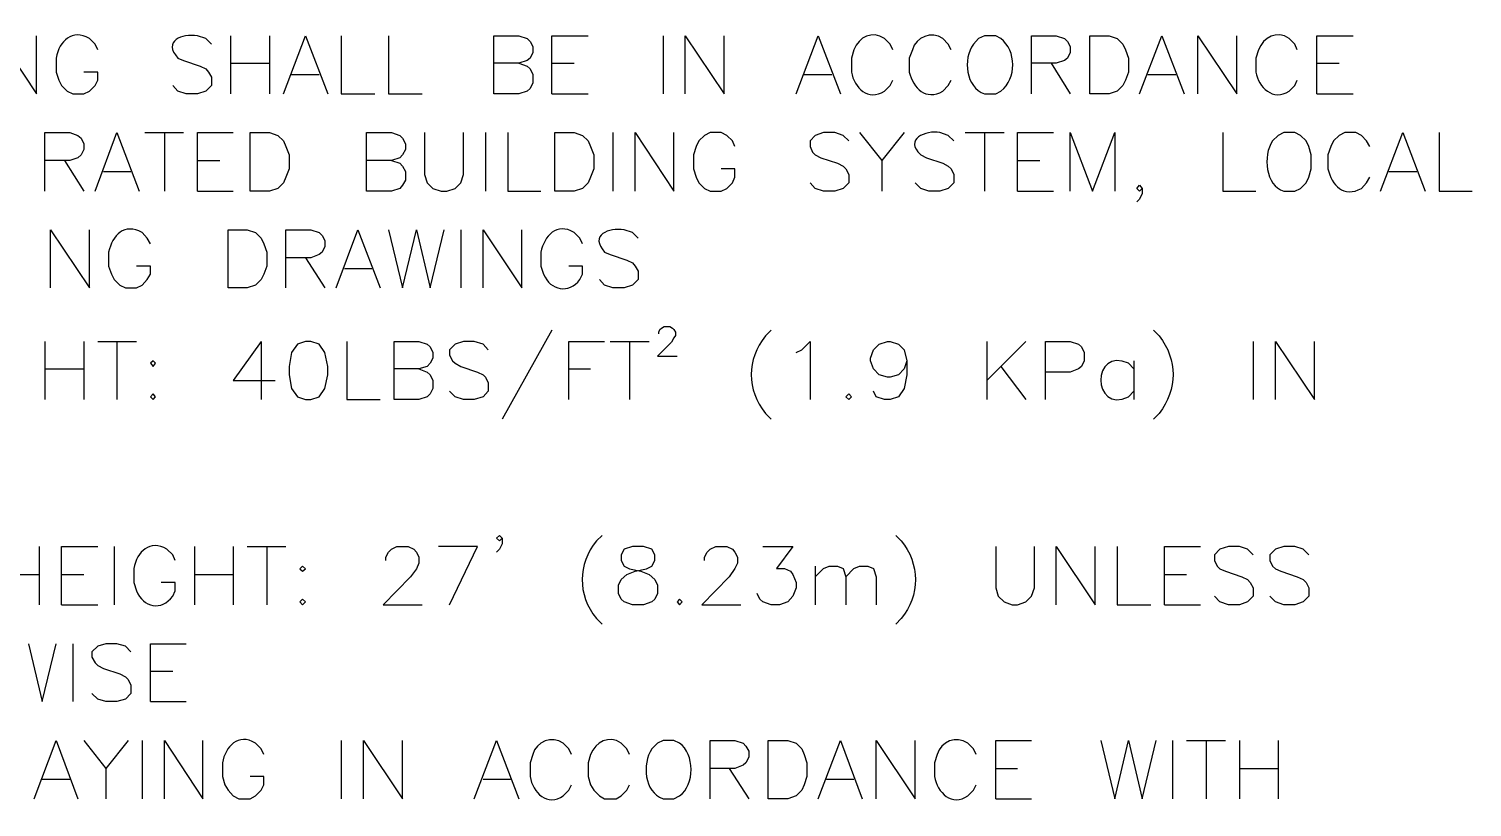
# Model space of a CAD drawing. Header units: millimetres. Extents: x 14 to 201, y 16 to 268.
# Drawn here: x 63.2 to 122.3, y 66.6 to 98.4 of the extents above; entities that cross this region are included whole.
import ezdxf

# ---------------------------------------------------------------- set-up
doc = ezdxf.new("R2010")
doc.units = ezdxf.units.MM
doc.layers.get('0').update_dxf_attribs({"linetype": 'CONTINUOUS'})

msp = doc.modelspace()

# ---------------------------------------------------------------- linework, layer by layer
at = {"color": 0}
for p, q in [((61.9333, 98.1495), (63.5208, 95.7792)), ((63.5208, 95.7792), (63.5208, 98.1495)), ((65.913, 97.8119), (65.6802, 98.0447)), ((70.4427, 98.0447), (70.1036, 98.1495)), ((70.6755, 97.8119), (70.4427, 98.0447)), ((71.4583, 98.1495), (71.4583, 95.7792)), ((73.0458, 98.1495), (73.0458, 95.7792)), ((73.6177, 95.7792), (74.5285, 98.1495)), ((74.5285, 98.1495), (75.438, 95.7792)), ((75.9876, 98.1495), (75.9876, 95.7792)), ((77.9141, 98.1495), (77.9141, 95.7792)), ((82.2332, 95.7792), (82.2332, 98.1495)), ((82.2332, 98.1495), (83.2485, 98.1495)), ((83.2485, 98.1495), (83.5875, 98.0447)), ((83.5875, 98.0447), (83.7145, 97.9166)), ((84.6032, 95.7792), (84.6032, 98.1495)), ((84.6032, 98.1495), (86.0848, 98.1495)), ((89.1536, 98.1495), (89.1536, 95.7792)), ((90.0645, 95.7792), (90.0645, 98.1495)), ((90.0645, 98.1495), (91.652, 95.7792)), ((91.652, 95.7792), (91.652, 98.1495)), ((94.5942, 95.7792), (95.5036, 98.1495)), ((95.5036, 98.1495), (96.4145, 95.7792)), ((98.4458, 97.8119), (98.2126, 98.0447)), ((100.817, 97.8119), (100.605, 98.0447)), ((102.066, 98.0447), (101.854, 97.8119)), ((102.299, 98.1495), (102.066, 98.0447)), ((102.765, 98.1495), (102.299, 98.1495)), ((102.975, 98.0447), (102.765, 98.1495)), ((104.225, 95.7792), (104.225, 98.1495)), ((104.225, 98.1495), (105.241, 98.1495)), ((105.241, 98.1495), (105.58, 98.0447)), ((105.58, 98.0447), (105.707, 97.9166)), ((106.616, 95.7792), (106.616, 98.1495)), ((106.616, 98.1495), (107.4, 98.1495)), ((107.4, 98.1495), (107.738, 98.0447)), ((107.738, 98.0447), (107.971, 97.8119)), ((108.649, 95.7792), (109.558, 98.1495)), ((109.558, 98.1495), (110.469, 95.7792)), ((111.041, 95.7792), (111.041, 98.1495)), ((111.041, 98.1495), (112.629, 95.7792)), ((112.629, 95.7792), (112.629, 98.1495)), ((114.999, 97.8119), (114.766, 98.0447)), ((115.908, 95.7792), (115.908, 98.1495)), ((115.908, 98.1495), (117.391, 98.1495)), ((66.0192, 97.579), (65.913, 97.8119)), ((83.7145, 97.9166), (83.8207, 97.7057)), ((83.8207, 97.4729), (83.7145, 97.24)), ((83.8207, 97.7057), (83.8207, 97.4729)), ((96.9642, 97.579), (96.8583, 97.24)), ((98.5517, 97.579), (98.4458, 97.8119)), ((99.3567, 97.579), (99.2297, 97.24)), ((100.944, 97.579), (100.817, 97.8119)), ((105.707, 97.9166), (105.813, 97.7057)), ((105.813, 97.4729), (105.707, 97.24)), ((105.813, 97.7057), (105.813, 97.4729)), ((107.971, 97.8119), (108.077, 97.579)), ((108.077, 97.579), (108.204, 97.24)), ((113.517, 97.579), (113.411, 97.24)), ((115.105, 97.579), (114.999, 97.8119)), ((64.3255, 97.24), (64.3255, 96.6682)), ((69.3, 97.24), (69.5332, 97.1338)), ((69.5332, 97.1338), (70.2098, 96.901)), ((70.2098, 96.901), (70.4427, 96.7948)), ((71.4583, 97.0276), (73.0458, 97.0276)), ((83.2485, 97.0276), (82.2332, 97.0276)), ((83.5875, 97.1338), (83.2485, 97.0276)), ((83.2485, 97.0276), (83.5875, 96.901)), ((83.7145, 97.24), (83.5875, 97.1338)), ((83.5875, 96.901), (83.7145, 96.7948)), ((84.6032, 97.0276), (85.5126, 97.0276)), ((96.8583, 97.24), (96.8583, 96.6682)), ((99.2297, 97.24), (99.2297, 96.6682)), ((105.241, 97.0276), (104.225, 97.0276)), ((105.029, 97.0276), (105.813, 95.7792)), ((105.58, 97.1338), (105.241, 97.0276)), ((105.707, 97.24), (105.58, 97.1338)), ((108.204, 97.24), (108.204, 96.6682)), ((113.411, 97.24), (113.411, 96.6682)), ((115.908, 97.0276), (116.819, 97.0276)), ((64.3255, 96.6682), (64.4317, 96.3291)), ((64.4317, 96.3291), (64.5375, 96.1182)), ((66.0192, 96.6682), (65.4473, 96.6682)), ((65.913, 96.1182), (66.0192, 96.3291)), ((66.0192, 96.3291), (66.0192, 96.6682)), ((70.4427, 96.7948), (70.5485, 96.6682)), ((70.5485, 96.6682), (70.6755, 96.4572)), ((70.6755, 96.4572), (70.6755, 96.1182)), ((73.9567, 96.562), (75.0782, 96.562)), ((83.7145, 96.7948), (83.8207, 96.562)), ((83.8207, 96.562), (83.8207, 96.2244)), ((94.9332, 96.562), (96.0547, 96.562)), ((98.4458, 96.1182), (98.5517, 96.3291)), ((100.817, 96.1182), (100.944, 96.3291)), ((108.077, 96.3291), (107.971, 96.1182)), ((108.204, 96.6682), (108.077, 96.3291)), ((108.988, 96.562), (110.13, 96.562)), ((114.999, 96.1182), (115.105, 96.3291)), ((64.5375, 96.1182), (64.7707, 95.8854)), ((64.7707, 95.8854), (65.0035, 95.7792)), ((65.0035, 95.7792), (65.4473, 95.7792)), ((65.4473, 95.7792), (65.6802, 95.8854)), ((65.6802, 95.8854), (65.913, 96.1182)), ((69.3, 95.8854), (69.088, 96.1182)), ((69.6376, 95.7792), (69.3, 95.8854)), ((70.1036, 95.7792), (69.6376, 95.7792)), ((70.4427, 95.8854), (70.1036, 95.7792)), ((70.6755, 96.1182), (70.4427, 95.8854)), ((75.9876, 95.7792), (77.3645, 95.7792)), ((77.9141, 95.7792), (79.291, 95.7792)), ((83.2485, 95.7792), (82.2332, 95.7792)), ((83.5875, 95.8854), (83.2485, 95.7792)), ((83.7145, 95.9915), (83.5875, 95.8854)), ((83.8207, 96.2244), (83.7145, 95.9915)), ((84.6032, 95.7792), (86.0848, 95.7792)), ((98.2126, 95.8854), (98.4458, 96.1182)), ((100.605, 95.8854), (100.817, 96.1182)), ((102.299, 95.7792), (102.765, 95.7792)), ((102.765, 95.7792), (102.975, 95.8854)), ((107.4, 95.7792), (106.616, 95.7792)), ((107.738, 95.8854), (107.4, 95.7792)), ((107.971, 96.1182), (107.738, 95.8854)), ((114.766, 95.8854), (114.999, 96.1182)), ((115.908, 95.7792), (117.391, 95.7792)), ((63.8598, 91.7995), (63.8598, 94.1917)), ((63.8598, 94.1917), (64.8751, 94.1917)), ((64.8751, 94.1917), (65.2141, 94.065)), ((65.2141, 94.065), (65.3411, 93.9588)), ((65.3411, 93.9588), (65.4473, 93.726)), ((65.913, 91.7995), (66.8016, 94.1917)), ((66.8016, 94.1917), (67.7125, 91.7995)), ((67.9457, 94.1917), (69.5332, 94.1917)), ((68.749, 94.1917), (68.749, 91.7995)), ((70.1036, 91.7995), (70.1036, 94.1917)), ((70.1036, 94.1917), (71.5641, 94.1917)), ((72.263, 91.7995), (72.263, 94.1917)), ((72.263, 94.1917), (73.0458, 94.1917)), ((73.0458, 94.1917), (73.3848, 94.065)), ((73.3848, 94.065), (73.6177, 93.8526)), ((77.0255, 91.7995), (77.0255, 94.1917)), ((77.0255, 94.1917), (78.0411, 94.1917)), ((78.0411, 94.1917), (78.3802, 94.065)), ((78.3802, 94.065), (78.486, 93.9588)), ((78.486, 93.9588), (78.613, 93.726)), ((79.3958, 94.1917), (79.3958, 92.4775)), ((80.9833, 92.4775), (80.9833, 94.1917)), ((81.8942, 94.1917), (81.8942, 91.7995)), ((82.8036, 94.1917), (82.8036, 91.7995)), ((84.7302, 91.7995), (84.7302, 94.1917)), ((84.7302, 94.1917), (85.5126, 94.1917)), ((85.5126, 94.1917), (85.8516, 94.065)), ((85.8516, 94.065), (86.0848, 93.8526)), ((87.1001, 94.1917), (87.1001, 91.7995)), ((88.011, 91.7995), (88.011, 94.1917)), ((88.011, 94.1917), (89.5985, 91.7995)), ((89.5985, 91.7995), (89.5985, 94.1917)), ((90.8473, 94.065), (90.6142, 93.8526)), ((91.0802, 94.1917), (90.8473, 94.065)), ((91.525, 94.1917), (91.0802, 94.1917)), ((91.7582, 94.065), (91.525, 94.1917)), ((91.991, 93.8526), (91.7582, 94.065)), ((95.3767, 94.065), (95.166, 93.8526)), ((95.7157, 94.1917), (95.3767, 94.065)), ((96.1817, 94.1917), (95.7157, 94.1917)), ((96.5207, 94.065), (96.1817, 94.1917)), ((96.7535, 93.8526), (96.5207, 94.065)), ((97.1973, 94.1917), (98.1082, 93.0494)), ((99.0177, 94.1917), (98.1082, 93.0494)), ((100.817, 94.065), (100.478, 94.1917)), ((101.05, 93.8526), (100.817, 94.065)), ((101.516, 94.1917), (103.104, 94.1917)), ((102.299, 94.1917), (102.299, 91.7995)), ((103.653, 91.7995), (103.653, 94.1917)), ((103.653, 94.1917), (105.135, 94.1917)), ((105.813, 91.7995), (105.813, 94.1917)), ((105.813, 94.1917), (106.722, 91.7995)), ((106.722, 91.7995), (107.633, 94.1917)), ((107.633, 94.1917), (107.633, 91.7995)), ((112.057, 94.1917), (112.057, 91.7995)), ((114.321, 94.065), (114.088, 93.8526)), ((114.554, 94.1917), (114.321, 94.065)), ((114.999, 94.1917), (114.554, 94.1917)), ((115.232, 94.065), (114.999, 94.1917)), ((115.465, 93.8526), (115.232, 94.065)), ((116.819, 94.065), (116.586, 93.8526)), ((117.052, 94.1917), (116.819, 94.065)), ((117.496, 94.1917), (117.052, 94.1917)), ((117.729, 94.065), (117.496, 94.1917)), ((117.941, 93.8526), (117.729, 94.065)), ((118.513, 91.7995), (119.422, 94.1917)), ((119.422, 94.1917), (120.333, 91.7995)), ((120.904, 94.1917), (120.904, 91.7995)), ((65.4473, 93.4932), (65.3411, 93.2822)), ((65.4473, 93.726), (65.4473, 93.4932)), ((73.6177, 93.8526), (73.7235, 93.6198)), ((73.7235, 93.6198), (73.8505, 93.2822)), ((78.613, 93.4932), (78.486, 93.2822)), ((78.613, 93.726), (78.613, 93.4932)), ((86.0848, 93.8526), (86.1907, 93.6198)), ((86.1907, 93.6198), (86.3177, 93.2822)), ((90.5083, 93.6198), (90.4035, 93.2822)), ((90.6142, 93.8526), (90.5083, 93.6198)), ((92.0958, 93.6198), (91.991, 93.8526)), ((95.166, 93.8526), (95.166, 93.6198)), ((95.166, 93.6198), (95.2708, 93.387)), ((95.2708, 93.387), (95.3767, 93.2808)), ((115.571, 93.6198), (115.465, 93.8526)), ((115.675, 93.2808), (115.571, 93.6198)), ((116.48, 93.6198), (116.353, 93.2808)), ((116.586, 93.8526), (116.48, 93.6198)), ((118.068, 93.6198), (117.941, 93.8526)), ((64.8751, 93.0494), (63.8598, 93.0494)), ((64.6645, 93.0494), (65.4473, 91.7995)), ((65.2141, 93.1541), (64.8751, 93.0494)), ((65.3411, 93.2822), (65.2141, 93.1541)), ((70.1036, 93.0494), (71.0145, 93.0494)), ((73.8505, 93.2822), (73.8505, 92.7104)), ((78.0411, 93.0494), (77.0255, 93.0494)), ((78.3802, 93.1541), (78.0411, 93.0494)), ((78.0411, 93.0494), (78.3802, 92.9432)), ((78.486, 93.2822), (78.3802, 93.1541)), ((78.3802, 92.9432), (78.486, 92.8165)), ((78.486, 92.8165), (78.613, 92.6042)), ((86.3177, 93.2822), (86.3177, 92.7104)), ((90.4035, 93.2822), (90.4035, 92.7104)), ((95.3767, 93.2808), (95.6098, 93.1541)), ((95.6098, 93.1541), (96.2875, 92.9432)), ((96.2875, 92.9432), (96.5207, 92.8165)), ((96.5207, 92.8165), (96.6251, 92.7104)), ((98.1082, 93.0494), (98.1082, 91.7995)), ((99.6957, 93.2808), (99.9285, 93.1541)), ((99.9285, 93.1541), (100.605, 92.9432)), ((100.605, 92.9432), (100.817, 92.8165)), ((100.817, 92.8165), (100.944, 92.7104)), ((103.653, 93.0494), (104.563, 93.0494)), ((115.675, 92.7104), (115.675, 93.2808)), ((116.353, 93.2808), (116.353, 92.7104)), ((66.252, 92.6042), (67.3735, 92.6042)), ((73.6177, 92.1385), (73.3848, 91.9057)), ((73.7235, 92.3713), (73.6177, 92.1385)), ((73.8505, 92.7104), (73.7235, 92.3713)), ((78.613, 92.2443), (78.486, 92.0323)), ((78.613, 92.6042), (78.613, 92.2443)), ((79.3958, 92.4775), (79.5016, 92.1385)), ((79.5016, 92.1385), (79.7348, 91.9057)), ((80.6457, 91.9057), (80.8785, 92.1385)), ((80.8785, 92.1385), (80.9833, 92.4775)), ((86.0848, 92.1385), (85.8516, 91.9057)), ((86.1907, 92.3713), (86.0848, 92.1385)), ((86.3177, 92.7104), (86.1907, 92.3713)), ((90.4035, 92.7104), (90.5083, 92.3713)), ((90.5083, 92.3713), (90.6142, 92.1385)), ((90.6142, 92.1385), (90.8473, 91.9057)), ((92.0958, 92.7104), (91.525, 92.7104)), ((91.7582, 91.9057), (91.991, 92.1385)), ((91.991, 92.1385), (92.0958, 92.3713)), ((92.0958, 92.3713), (92.0958, 92.7104)), ((95.3767, 91.9057), (95.166, 92.1385)), ((96.7535, 92.1385), (96.5207, 91.9057)), ((96.6251, 92.7104), (96.7535, 92.4775)), ((96.7535, 92.4775), (96.7535, 92.1385)), ((99.6957, 91.9057), (99.4625, 92.1385)), ((101.05, 92.1385), (100.817, 91.9057)), ((100.944, 92.7104), (101.05, 92.4775)), ((101.05, 92.4775), (101.05, 92.1385)), ((115.232, 91.9057), (115.465, 92.1385)), ((115.465, 92.1385), (115.571, 92.3713)), ((115.571, 92.3713), (115.675, 92.7104)), ((117.729, 91.9057), (117.941, 92.1385)), ((117.941, 92.1385), (118.068, 92.3713)), ((118.85, 92.6042), (119.994, 92.6042)), ((70.1036, 91.7995), (71.5641, 91.7995)), ((73.0458, 91.7995), (72.263, 91.7995)), ((73.3848, 91.9057), (73.0458, 91.7995)), ((78.0411, 91.7995), (77.0255, 91.7995)), ((78.3802, 91.9057), (78.0411, 91.7995)), ((78.486, 92.0323), (78.3802, 91.9057)), ((79.7348, 91.9057), (80.0735, 91.7995)), ((80.0735, 91.7995), (80.3067, 91.7995)), ((80.3067, 91.7995), (80.6457, 91.9057)), ((82.8036, 91.7995), (84.1583, 91.7995)), ((85.5126, 91.7995), (84.7302, 91.7995)), ((85.8516, 91.9057), (85.5126, 91.7995)), ((90.8473, 91.9057), (91.0802, 91.7995)), ((91.0802, 91.7995), (91.525, 91.7995)), ((91.525, 91.7995), (91.7582, 91.9057)), ((95.7157, 91.7995), (95.3767, 91.9057)), ((96.1817, 91.7995), (95.7157, 91.7995)), ((96.5207, 91.9057), (96.1817, 91.7995)), ((100.033, 91.7995), (99.6957, 91.9057)), ((100.478, 91.7995), (100.033, 91.7995)), ((100.817, 91.9057), (100.478, 91.7995)), ((103.653, 91.7995), (105.135, 91.7995)), ((108.543, 91.9057), (108.649, 92.0323)), ((108.649, 91.7995), (108.543, 91.9057)), ((108.649, 92.0323), (108.755, 91.9057)), ((108.755, 91.9057), (108.649, 91.7995)), ((108.755, 91.6933), (108.649, 91.4619)), ((108.755, 91.9057), (108.755, 91.6933)), ((112.057, 91.7995), (113.411, 91.7995)), ((114.554, 91.7995), (114.999, 91.7995)), ((114.999, 91.7995), (115.232, 91.9057)), ((120.904, 91.7995), (122.258, 91.7995)), ((108.649, 91.4619), (108.543, 91.3557)), ((64.0927, 87.8417), (64.0927, 90.212)), ((64.0927, 90.212), (65.6802, 87.8417)), ((65.6802, 87.8417), (65.6802, 90.212)), ((68.0501, 89.8744), (67.8395, 90.1058)), ((68.1785, 89.6415), (68.0501, 89.8744)), ((71.3535, 87.8417), (71.3535, 90.212)), ((71.3535, 90.212), (72.136, 90.212)), ((72.136, 90.212), (72.475, 90.1072)), ((72.475, 90.1072), (72.7082, 89.8744)), ((72.7082, 89.8744), (72.8126, 89.6415)), ((73.7235, 87.8417), (73.7235, 90.212)), ((73.7235, 90.212), (74.7391, 90.212)), ((74.7391, 90.212), (75.0782, 90.1072)), ((75.0782, 90.1072), (75.2052, 89.9791)), ((75.2052, 89.9791), (75.311, 89.7682)), ((75.311, 89.7682), (75.311, 89.5354)), ((75.777, 87.8417), (76.6657, 90.212)), ((76.6657, 90.212), (77.5751, 87.8417)), ((77.9141, 90.212), (78.486, 87.8417)), ((78.486, 87.8417), (79.0582, 90.212)), ((79.0582, 90.212), (79.6286, 87.8417)), ((79.6286, 87.8417), (80.2005, 90.212)), ((80.8785, 90.212), (80.8785, 87.8417)), ((81.788, 87.8417), (81.788, 90.212)), ((81.788, 90.212), (83.3755, 87.8417)), ((83.3755, 87.8417), (83.3755, 90.212)), ((85.7458, 89.8744), (85.5126, 90.1058)), ((85.8516, 89.6415), (85.7458, 89.8744)), ((87.9052, 90.1058), (87.5661, 90.212)), ((88.138, 89.8744), (87.9052, 90.1058)), ((66.4626, 89.3025), (66.4626, 88.7307)), ((72.8126, 89.6415), (72.941, 89.3025)), ((72.941, 89.3025), (72.941, 88.7307)), ((75.0782, 89.1963), (74.7391, 89.0693)), ((75.2052, 89.3025), (75.0782, 89.1963)), ((75.311, 89.5354), (75.2052, 89.3025)), ((84.1583, 89.3025), (84.1583, 88.7307)), ((86.7625, 89.3025), (86.9957, 89.1963)), ((86.9957, 89.1963), (87.6723, 88.9635)), ((66.4626, 88.7307), (66.591, 88.3916)), ((68.1785, 88.7307), (67.6067, 88.7307)), ((68.1785, 88.3916), (68.1785, 88.7307)), ((72.941, 88.7307), (72.8126, 88.3916)), ((74.7391, 89.0693), (73.7235, 89.0693)), ((74.5285, 89.0693), (75.311, 87.8417)), ((76.116, 88.6245), (77.2375, 88.6245)), ((84.1583, 88.7307), (84.2641, 88.3916)), ((85.8516, 88.7307), (85.302, 88.7307)), ((85.8516, 88.3916), (85.8516, 88.7307)), ((87.6723, 88.9635), (87.9052, 88.8573)), ((87.9052, 88.8573), (88.011, 88.7307)), ((88.011, 88.7307), (88.138, 88.5183)), ((66.591, 88.3916), (66.6958, 88.1807)), ((66.6958, 88.1807), (66.9286, 87.9479)), ((67.8395, 87.9479), (68.0501, 88.1807)), ((68.0501, 88.1807), (68.1785, 88.3916)), ((72.7082, 88.1807), (72.475, 87.9479)), ((72.8126, 88.3916), (72.7082, 88.1807)), ((85.7458, 88.1807), (85.8516, 88.3916)), ((86.7625, 87.9479), (86.5505, 88.1807)), ((88.138, 88.1807), (87.9052, 87.9479)), ((88.138, 88.5183), (88.138, 88.1807)), ((66.9286, 87.9479), (67.1615, 87.8417)), ((67.1615, 87.8417), (67.6067, 87.8417)), ((67.6067, 87.8417), (67.8395, 87.9479)), ((72.136, 87.8417), (71.3535, 87.8417)), ((72.475, 87.9479), (72.136, 87.8417)), ((87.1001, 87.8417), (86.7625, 87.9479)), ((87.5661, 87.8417), (87.1001, 87.8417)), ((87.9052, 87.9479), (87.5661, 87.8417)), ((89.0901, 86.1907), (89.1963, 86.2542)), ((89.1963, 86.2542), (89.4292, 86.2542)), ((89.4292, 86.2542), (89.5354, 86.1907)), ((63.8598, 85.641), (63.8598, 83.2693)), ((65.4473, 85.641), (65.4473, 83.2693)), ((66.0192, 85.641), (67.6067, 85.641)), ((66.8016, 85.641), (66.8016, 83.2693)), ((72.7082, 85.641), (71.5641, 84.0535)), ((72.7082, 85.641), (72.7082, 83.2693)), ((74.5285, 85.641), (74.1895, 85.5349)), ((74.7391, 85.641), (74.5285, 85.641)), ((75.0782, 85.5349), (74.7391, 85.641)), ((76.2208, 85.641), (76.2208, 83.2693)), ((78.1473, 83.2693), (78.1473, 85.641)), ((78.1473, 85.641), (79.1626, 85.641)), ((79.1626, 85.641), (79.5016, 85.5349)), ((80.9833, 85.641), (80.6457, 85.5349)), ((81.4282, 85.641), (80.9833, 85.641)), ((81.788, 85.5349), (81.4282, 85.641)), ((84.6032, 86.1053), (82.5708, 82.466)), ((85.302, 83.2693), (85.302, 85.641)), ((85.302, 85.641), (86.7625, 85.641)), ((86.9957, 85.641), (88.5832, 85.641)), ((87.7782, 85.641), (87.7782, 83.2693)), ((88.984, 86.0213), (89.0266, 86.1275)), ((88.984, 85.9578), (88.984, 86.0213)), ((89.0266, 86.1275), (89.0901, 86.1907)), ((89.5985, 85.7885), (89.4927, 85.6188)), ((89.5354, 86.1907), (89.5985, 86.1275)), ((89.5985, 86.1275), (89.662, 86.0213)), ((89.662, 85.8943), (89.5985, 85.7885)), ((89.662, 86.0213), (89.662, 85.8943)), ((93.5785, 86.1053), (93.3457, 85.8725)), ((94.827, 85.302), (95.166, 85.641)), ((95.166, 85.641), (95.166, 83.2693)), ((98.002, 85.5349), (98.341, 85.641)), ((98.341, 85.641), (98.4458, 85.641)), ((98.4458, 85.641), (98.7848, 85.5349)), ((102.405, 85.641), (102.405, 83.2693)), ((103.992, 85.641), (102.405, 84.0535)), ((104.796, 83.2693), (104.796, 85.641)), ((104.796, 85.641), (105.813, 85.641)), ((105.813, 85.641), (106.15, 85.5349)), ((109.221, 86.1053), (109.454, 85.8725)), ((113.305, 85.641), (113.305, 83.2693)), ((114.216, 83.2693), (114.216, 85.641)), ((114.216, 85.641), (115.804, 83.2693)), ((115.804, 83.2693), (115.804, 85.641)), ((73.9567, 85.1958), (73.8505, 84.624)), ((74.1895, 85.5349), (73.9567, 85.1958)), ((75.311, 85.1958), (75.0782, 85.5349)), ((75.438, 84.624), (75.311, 85.1958)), ((79.5016, 85.5349), (79.6286, 85.4287)), ((79.6286, 85.4287), (79.7348, 85.1958)), ((79.7348, 85.1958), (79.7348, 84.963)), ((80.6457, 85.5349), (80.4125, 85.302)), ((80.4125, 85.302), (80.4125, 85.0896)), ((80.4125, 85.0896), (80.5395, 84.8568)), ((82, 85.302), (81.788, 85.5349)), ((89.4927, 85.6188), (88.9208, 85.047)), ((88.9208, 85.047), (89.7255, 85.047)), ((94.5942, 85.1958), (94.827, 85.302)), ((97.6422, 84.963), (97.7692, 85.302)), ((97.7692, 85.302), (98.002, 85.5349)), ((98.7848, 85.5349), (99.0177, 85.302)), ((99.0177, 85.302), (99.1235, 84.8568)), ((106.15, 85.5349), (106.279, 85.4287)), ((106.279, 85.4287), (106.383, 85.1958)), ((106.383, 85.1958), (106.383, 84.8568)), ((63.8598, 84.5178), (65.4473, 84.5178)), ((68.2833, 84.8568), (68.1785, 84.7506)), ((68.1785, 84.7506), (68.2833, 84.624)), ((68.3891, 84.7506), (68.2833, 84.8568)), ((68.2833, 84.624), (68.3891, 84.7506)), ((73.8505, 84.624), (73.8505, 84.285)), ((75.438, 84.285), (75.438, 84.624)), ((79.1626, 84.5178), (78.1473, 84.5178)), ((79.5016, 84.624), (79.1626, 84.5178)), ((79.1626, 84.5178), (79.5016, 84.3911)), ((79.6286, 84.7506), (79.5016, 84.624)), ((79.7348, 84.963), (79.6286, 84.7506)), ((80.5395, 84.8568), (80.6457, 84.7506)), ((80.6457, 84.7506), (80.8785, 84.624)), ((80.8785, 84.624), (81.5552, 84.3911)), ((85.302, 84.5178), (86.1907, 84.5178)), ((97.6422, 84.8568), (97.6422, 84.963)), ((97.7692, 84.5178), (97.6422, 84.8568)), ((98.002, 84.285), (97.7692, 84.5178)), ((99.0177, 84.5178), (98.7848, 84.285)), ((99.1235, 84.8568), (99.0177, 84.5178)), ((99.1235, 84.8568), (99.1235, 84.285)), ((102.975, 84.624), (103.992, 83.2693)), ((106.15, 84.5178), (105.813, 84.3911)), ((106.279, 84.624), (106.15, 84.5178)), ((106.383, 84.8568), (106.279, 84.624)), ((108.416, 84.5178), (108.204, 84.7506)), ((108.416, 84.8568), (108.416, 83.2693)), ((71.5641, 84.0535), (73.2786, 84.0535)), ((73.8505, 84.285), (73.9567, 83.7145)), ((75.311, 83.7145), (75.438, 84.285)), ((79.5016, 84.3911), (79.6286, 84.285)), ((79.6286, 84.285), (79.7348, 84.0535)), ((79.7348, 84.0535), (79.7348, 83.7145)), ((81.5552, 84.3911), (81.788, 84.285)), ((81.788, 84.285), (81.8942, 84.1802)), ((81.8942, 84.1802), (82, 83.9474)), ((82, 83.9474), (82, 83.6083)), ((98.341, 84.1802), (98.002, 84.285)), ((98.4458, 84.1802), (98.341, 84.1802)), ((98.7848, 84.285), (98.4458, 84.1802)), ((99.1235, 84.285), (99.0177, 83.7145)), ((105.813, 84.3911), (104.796, 84.3911)), ((68.2833, 83.5021), (68.1785, 83.3755)), ((68.1785, 83.3755), (68.2833, 83.2693)), ((68.3891, 83.3755), (68.2833, 83.5021)), ((68.2833, 83.2693), (68.3891, 83.3755)), ((73.9567, 83.7145), (74.1895, 83.3755)), ((74.1895, 83.3755), (74.5285, 83.2693)), ((74.5285, 83.2693), (74.7391, 83.2693)), ((74.7391, 83.2693), (75.0782, 83.3755)), ((75.0782, 83.3755), (75.311, 83.7145)), ((76.2208, 83.2693), (77.5751, 83.2693)), ((79.1626, 83.2693), (78.1473, 83.2693)), ((79.5016, 83.3755), (79.1626, 83.2693)), ((79.6286, 83.5021), (79.5016, 83.3755)), ((79.7348, 83.7145), (79.6286, 83.5021)), ((80.6457, 83.3755), (80.4125, 83.6083)), ((80.9833, 83.2693), (80.6457, 83.3755)), ((81.4282, 83.2693), (80.9833, 83.2693)), ((81.788, 83.3755), (81.4282, 83.2693)), ((82, 83.6083), (81.788, 83.3755)), ((96.7535, 83.5021), (96.6251, 83.3755)), ((96.6251, 83.3755), (96.7535, 83.2693)), ((96.8583, 83.3755), (96.7535, 83.5021)), ((96.7535, 83.2693), (96.8583, 83.3755)), ((97.875, 83.3755), (97.7692, 83.6083)), ((98.2126, 83.2693), (97.875, 83.3755)), ((98.4458, 83.2693), (98.2126, 83.2693)), ((98.7848, 83.3755), (98.4458, 83.2693)), ((99.0177, 83.7145), (98.7848, 83.3755)), ((108.204, 83.3755), (108.416, 83.6083)), ((93.3457, 82.6975), (93.5785, 82.466)), ((109.454, 82.6975), (109.221, 82.466)), ((82.3376, 77.5974), (82.466, 77.7035)), ((82.466, 77.4912), (82.3376, 77.5974)), ((82.466, 77.7035), (82.5708, 77.5974)), ((82.5708, 77.5974), (82.466, 77.4912)), ((82.5708, 77.3645), (82.466, 77.1521)), ((82.5708, 77.5974), (82.5708, 77.3645)), ((86.6567, 77.7035), (86.4235, 77.4912)), ((98.6786, 77.7035), (98.8907, 77.4912)), ((63.6266, 77.2583), (63.6266, 74.8661)), ((64.5375, 74.8661), (64.5375, 77.2583)), ((64.5375, 77.2583), (66.0192, 77.2583)), ((66.6958, 77.2583), (66.6958, 74.8661)), ((69.088, 76.9193), (68.8552, 77.1521)), ((69.1942, 76.6865), (69.088, 76.9193)), ((69.9766, 77.2583), (69.9766, 74.8661)), ((71.5641, 77.2583), (71.5641, 74.8661)), ((72.136, 77.2583), (73.7235, 77.2583)), ((72.941, 77.2583), (72.941, 74.8661)), ((77.8083, 76.8131), (77.9141, 77.0255)), ((77.8083, 76.6865), (77.8083, 76.8131)), ((77.9141, 77.0255), (78.0411, 77.1521)), ((78.0411, 77.1521), (78.2532, 77.2583)), ((78.2532, 77.2583), (78.7192, 77.2583)), ((78.7192, 77.2583), (78.952, 77.1521)), ((78.952, 77.1521), (79.0582, 77.0255)), ((79.0582, 77.0255), (79.1626, 76.8131)), ((79.1626, 76.8131), (79.1626, 76.5803)), ((81.5552, 77.2583), (79.9677, 77.2583)), ((80.4125, 74.8661), (81.5552, 77.2583)), ((82.466, 77.1521), (82.3376, 77.0255)), ((87.5661, 77.1521), (87.4391, 76.9193)), ((87.4391, 76.9193), (87.4391, 76.6865)), ((87.9052, 77.2583), (87.5661, 77.1521)), ((88.35, 77.2583), (87.9052, 77.2583)), ((88.6876, 77.1521), (88.35, 77.2583)), ((88.816, 76.9193), (88.6876, 77.1521)), ((88.816, 76.6865), (88.816, 76.9193)), ((90.8473, 76.8131), (90.9532, 77.0255)), ((90.8473, 76.6865), (90.8473, 76.8131)), ((90.9532, 77.0255), (91.0802, 77.1521)), ((91.0802, 77.1521), (91.313, 77.2583)), ((91.313, 77.2583), (91.7582, 77.2583)), ((91.7582, 77.2583), (91.991, 77.1521)), ((91.991, 77.1521), (92.0958, 77.0255)), ((92.0958, 77.0255), (92.2017, 76.8131)), ((92.2017, 76.8131), (92.2017, 76.5803)), ((93.2395, 77.2583), (94.4672, 77.2583)), ((94.4672, 77.2583), (93.7892, 76.3489)), ((102.765, 77.2583), (102.765, 75.5646)), ((104.352, 75.5646), (104.352, 77.2583)), ((105.241, 74.8661), (105.241, 77.2583)), ((105.241, 77.2583), (106.828, 74.8661)), ((106.828, 74.8661), (106.828, 77.2583)), ((107.738, 77.2583), (107.738, 74.8661)), ((109.664, 74.8661), (109.664, 77.2583)), ((109.664, 77.2583), (111.146, 77.2583)), ((111.93, 77.1521), (111.718, 76.9193)), ((111.718, 76.9193), (111.718, 76.6865)), ((112.29, 77.2583), (111.93, 77.1521)), ((112.733, 77.2583), (112.29, 77.2583)), ((113.072, 77.1521), (112.733, 77.2583)), ((113.305, 76.9193), (113.072, 77.1521)), ((114.216, 77.1521), (113.983, 76.9193)), ((113.983, 76.9193), (113.983, 76.6865)), ((114.554, 77.2583), (114.216, 77.1521)), ((114.999, 77.2583), (114.554, 77.2583)), ((115.338, 77.1521), (114.999, 77.2583)), ((115.571, 76.9193), (115.338, 77.1521)), ((67.5005, 76.3489), (67.5005, 75.777)), ((74.4001, 76.4536), (74.2957, 76.3475)), ((74.2957, 76.3475), (74.4001, 76.2427)), ((74.5285, 76.3475), (74.4001, 76.4536)), ((74.4001, 76.2427), (74.5285, 76.3475)), ((79.0582, 76.3475), (78.825, 76.0099)), ((79.1626, 76.5803), (79.0582, 76.3475)), ((87.4391, 76.6865), (87.5661, 76.4536)), ((87.5661, 76.4536), (87.7782, 76.3475)), ((87.6723, 76.116), (88.011, 76.2427)), ((87.7782, 76.3475), (88.2442, 76.2427)), ((88.011, 76.2427), (88.477, 76.3475)), ((88.2442, 76.2427), (88.5832, 76.116)), ((88.477, 76.3475), (88.6876, 76.4536)), ((88.6876, 76.4536), (88.816, 76.6865)), ((92.0958, 76.3489), (91.8626, 76.0099)), ((92.2017, 76.5803), (92.0958, 76.3489)), ((93.7892, 76.3489), (94.1282, 76.3489)), ((94.1282, 76.3489), (94.361, 76.2427)), ((94.361, 76.2427), (94.4672, 76.116)), ((95.3767, 76.4536), (95.3767, 74.8661)), ((95.3767, 76.0099), (95.7157, 76.3489)), ((95.7157, 76.3489), (95.9485, 76.4536)), ((95.9485, 76.4536), (96.2875, 76.4536)), ((96.2875, 76.4536), (96.5207, 76.3489)), ((96.5207, 76.3489), (96.6251, 76.0099)), ((96.6251, 76.0099), (96.9642, 76.3489)), ((96.9642, 76.3489), (97.1973, 76.4536)), ((97.1973, 76.4536), (97.536, 76.4536)), ((97.536, 76.4536), (97.7692, 76.3489)), ((97.7692, 76.3489), (97.875, 76.0099)), ((111.718, 76.6865), (111.824, 76.4536)), ((111.824, 76.4536), (111.93, 76.3475)), ((111.93, 76.3475), (112.163, 76.2427)), ((112.163, 76.2427), (112.839, 76.0099)), ((113.983, 76.6865), (114.088, 76.4536)), ((114.088, 76.4536), (114.216, 76.3475)), ((114.216, 76.3475), (114.427, 76.2427)), ((114.427, 76.2427), (115.105, 76.0099)), ((62.0391, 76.116), (63.6266, 76.116)), ((64.5375, 76.116), (65.4473, 76.116)), ((67.5005, 75.777), (67.6067, 75.438)), ((69.1942, 75.777), (68.6223, 75.777)), ((69.1942, 75.438), (69.1942, 75.777)), ((69.9766, 76.116), (71.5641, 76.116)), ((78.825, 76.0099), (77.7035, 74.8661)), ((87.3333, 75.6708), (87.4391, 75.9037)), ((87.3333, 75.3318), (87.3333, 75.6708)), ((87.4391, 75.9037), (87.6723, 76.116)), ((88.5832, 76.116), (88.816, 75.9037)), ((88.816, 75.9037), (88.9208, 75.6708)), ((88.9208, 75.6708), (88.9208, 75.3318)), ((91.8626, 76.0099), (90.7411, 74.8661)), ((94.4672, 76.116), (94.5942, 75.777)), ((94.5942, 75.777), (94.5942, 75.5646)), ((96.6251, 76.0099), (96.6251, 74.8661)), ((97.875, 76.0099), (97.875, 74.8661)), ((109.664, 76.116), (110.575, 76.116)), ((112.839, 76.0099), (113.072, 75.9037)), ((113.072, 75.9037), (113.178, 75.777)), ((113.178, 75.777), (113.305, 75.5646)), ((115.105, 76.0099), (115.338, 75.9037)), ((115.338, 75.9037), (115.465, 75.777)), ((115.465, 75.777), (115.571, 75.5646)), ((69.088, 75.2256), (69.1942, 75.438)), ((74.4001, 75.099), (74.2957, 74.9928)), ((74.5285, 74.9928), (74.4001, 75.099)), ((87.4391, 75.099), (87.3333, 75.3318)), ((87.5661, 74.9928), (87.4391, 75.099)), ((88.816, 75.099), (88.6876, 74.9928)), ((88.9208, 75.3318), (88.816, 75.099)), ((89.8317, 75.099), (89.7255, 74.9928)), ((89.9375, 74.9928), (89.8317, 75.099)), ((93.1125, 75.099), (93.0067, 75.3318)), ((93.2395, 74.9928), (93.1125, 75.099)), ((94.4672, 75.2256), (94.2552, 74.9928)), ((94.5942, 75.5646), (94.4672, 75.2256)), ((102.765, 75.5646), (102.871, 75.2256)), ((102.871, 75.2256), (103.104, 74.9928)), ((103.992, 74.9928), (104.225, 75.2256)), ((104.225, 75.2256), (104.352, 75.5646)), ((111.93, 74.9928), (111.718, 75.2256)), ((113.305, 75.2256), (113.072, 74.9928)), ((113.305, 75.5646), (113.305, 75.2256)), ((114.216, 74.9928), (113.983, 75.2256)), ((115.571, 75.2256), (115.338, 74.9928)), ((115.571, 75.5646), (115.571, 75.2256)), ((64.5375, 74.8661), (66.0192, 74.8661)), ((74.2957, 74.9928), (74.4001, 74.8661)), ((74.4001, 74.8661), (74.5285, 74.9928)), ((77.7035, 74.8661), (79.291, 74.8661)), ((87.9052, 74.8661), (87.5661, 74.9928)), ((88.35, 74.8661), (87.9052, 74.8661)), ((88.6876, 74.9928), (88.35, 74.8661)), ((89.7255, 74.9928), (89.8317, 74.8661)), ((89.8317, 74.8661), (89.9375, 74.9928)), ((90.7411, 74.8661), (92.3286, 74.8661)), ((93.5785, 74.8661), (93.2395, 74.9928)), ((93.9161, 74.8661), (93.5785, 74.8661)), ((94.2552, 74.9928), (93.9161, 74.8661)), ((103.104, 74.9928), (103.441, 74.8661)), ((103.441, 74.8661), (103.653, 74.8661)), ((103.653, 74.8661), (103.992, 74.9928)), ((107.738, 74.8661), (109.115, 74.8661)), ((109.664, 74.8661), (111.146, 74.8661)), ((112.29, 74.8661), (111.93, 74.9928)), ((112.733, 74.8661), (112.29, 74.8661)), ((113.072, 74.9928), (112.733, 74.8661)), ((114.554, 74.8661), (114.216, 74.9928)), ((114.999, 74.8661), (114.554, 74.8661)), ((115.338, 74.9928), (114.999, 74.8661)), ((86.4235, 74.3162), (86.6567, 74.0833)), ((98.8907, 74.3162), (98.6786, 74.0833)), ((63.1832, 73.2786), (63.7536, 70.9083)), ((63.7536, 70.9083), (64.3255, 73.2786)), ((65.0035, 73.2786), (65.0035, 70.9083)), ((66.3582, 73.2786), (66.0192, 73.1725)), ((66.8016, 73.2786), (66.3582, 73.2786)), ((67.1615, 73.1725), (66.8016, 73.2786)), ((68.1785, 70.9083), (68.1785, 73.2786)), ((68.1785, 73.2786), (69.6376, 73.2786)), ((66.0192, 73.1725), (65.786, 72.941)), ((65.786, 72.941), (65.786, 72.7287)), ((65.786, 72.7287), (65.913, 72.4958)), ((67.3735, 72.941), (67.1615, 73.1725)), ((65.913, 72.4958), (66.0192, 72.3896)), ((66.0192, 72.3896), (66.252, 72.263)), ((66.252, 72.263), (66.9286, 72.0506)), ((66.9286, 72.0506), (67.1615, 71.924)), ((68.1785, 72.1568), (69.088, 72.1568)), ((67.1615, 71.924), (67.2677, 71.8178)), ((67.2677, 71.8178), (67.3735, 71.585)), ((67.3735, 71.585), (67.3735, 71.2474)), ((66.0192, 71.0145), (65.786, 71.2474)), ((66.3582, 70.9083), (66.0192, 71.0145)), ((66.8016, 70.9083), (66.3582, 70.9083)), ((67.1615, 71.0145), (66.8016, 70.9083)), ((67.3735, 71.2474), (67.1615, 71.0145)), ((68.1785, 70.9083), (69.6376, 70.9083)), ((63.416, 66.9286), (64.3255, 69.3208)), ((64.3255, 69.3208), (65.2141, 66.9286)), ((65.4473, 69.3208), (66.3582, 68.1785)), ((67.2677, 69.3208), (66.3582, 68.1785)), ((67.8395, 69.3208), (67.8395, 66.9286)), ((68.749, 66.9286), (68.749, 69.3208)), ((68.749, 69.3208), (70.3157, 66.9286)), ((70.3157, 66.9286), (70.3157, 69.3208)), ((72.7082, 68.9818), (72.475, 69.2146)), ((75.9876, 69.3208), (75.9876, 66.9286)), ((76.8985, 66.9286), (76.8985, 69.3208)), ((76.8985, 69.3208), (78.486, 66.9286)), ((78.486, 66.9286), (78.486, 69.3208)), ((81.4282, 66.9286), (82.3376, 69.3208)), ((82.3376, 69.3208), (83.2485, 66.9286)), ((85.302, 68.9818), (85.0692, 69.2146)), ((87.6723, 68.9818), (87.4391, 69.2146)), ((88.9208, 69.2146), (88.6876, 68.9818)), ((89.1536, 69.3208), (88.9208, 69.2146)), ((89.5985, 69.3208), (89.1536, 69.3208)), ((89.8317, 69.2146), (89.5985, 69.3208)), ((91.0802, 66.9286), (91.0802, 69.3208)), ((91.0802, 69.3208), (92.0958, 69.3208)), ((92.0958, 69.3208), (92.4348, 69.2146)), ((92.4348, 69.2146), (92.5407, 69.088)), ((93.4501, 66.9286), (93.4501, 69.3208)), ((93.4501, 69.3208), (94.2552, 69.3208)), ((94.2552, 69.3208), (94.5942, 69.2146)), ((94.5942, 69.2146), (94.827, 68.9818)), ((95.5036, 66.9286), (96.4145, 69.3208)), ((96.4145, 69.3208), (97.3032, 66.9286)), ((97.875, 66.9286), (97.875, 69.3208)), ((97.875, 69.3208), (99.4625, 66.9286)), ((99.4625, 66.9286), (99.4625, 69.3208)), ((101.854, 68.9818), (101.621, 69.2146)), ((102.765, 66.9286), (102.765, 69.3208)), ((102.765, 69.3208), (104.225, 69.3208)), ((107.061, 69.3208), (107.633, 66.9286)), ((107.633, 66.9286), (108.204, 69.3208)), ((108.204, 69.3208), (108.755, 66.9286)), ((108.755, 66.9286), (109.325, 69.3208)), ((110.003, 69.3208), (110.003, 66.9286)), ((110.575, 69.3208), (112.163, 69.3208)), ((111.379, 69.3208), (111.379, 66.9286)), ((112.733, 69.3208), (112.733, 66.9286)), ((114.321, 69.3208), (114.321, 66.9286)), ((72.8126, 68.749), (72.7082, 68.9818)), ((83.8207, 68.749), (83.7145, 68.41)), ((85.4082, 68.749), (85.302, 68.9818)), ((86.1907, 68.749), (86.0848, 68.41)), ((87.7782, 68.749), (87.6723, 68.9818)), ((92.5407, 69.088), (92.6677, 68.8756)), ((92.6677, 68.6428), (92.5407, 68.41)), ((92.6677, 68.8756), (92.6677, 68.6428)), ((94.827, 68.9818), (94.9332, 68.749)), ((94.9332, 68.749), (95.0376, 68.41)), ((100.372, 68.749), (100.266, 68.41)), ((101.96, 68.749), (101.854, 68.9818)), ((66.3582, 68.1785), (66.3582, 66.9286)), ((71.1207, 68.41), (71.1207, 67.8395)), ((83.7145, 68.41), (83.7145, 67.8395)), ((86.0848, 68.41), (86.0848, 67.8395)), ((92.0958, 68.1785), (91.0802, 68.1785)), ((91.8626, 68.1771), (92.6677, 66.9286)), ((92.4348, 68.3052), (92.0958, 68.1785)), ((92.5407, 68.41), (92.4348, 68.3052)), ((95.0376, 68.41), (95.0376, 67.8395)), ((100.266, 68.41), (100.266, 67.8395)), ((102.765, 68.1771), (103.653, 68.1771)), ((112.733, 68.1785), (114.321, 68.1785)), ((63.7536, 67.7333), (64.8751, 67.7333)), ((71.1207, 67.8395), (71.2251, 67.5005)), ((71.2251, 67.5005), (71.3535, 67.2881)), ((72.8126, 67.8395), (72.263, 67.8395)), ((72.7082, 67.2881), (72.8126, 67.5005)), ((72.8126, 67.5005), (72.8126, 67.8395)), ((81.788, 67.7333), (82.9098, 67.7333)), ((85.302, 67.2881), (85.4082, 67.5005)), ((86.0848, 67.8395), (86.1907, 67.5005)), ((86.1907, 67.5005), (86.3177, 67.2881)), ((87.6723, 67.2881), (87.7782, 67.5005)), ((94.9332, 67.5005), (94.827, 67.2881)), ((95.0376, 67.8395), (94.9332, 67.5005)), ((95.8427, 67.7333), (96.9642, 67.7333)), ((101.854, 67.2881), (101.96, 67.5005)), ((71.3535, 67.2881), (71.5641, 67.0553)), ((71.5641, 67.0553), (71.7973, 66.9286)), ((71.7973, 66.9286), (72.263, 66.9286)), ((72.263, 66.9286), (72.475, 67.0553)), ((72.475, 67.0553), (72.7082, 67.2881)), ((85.0692, 67.0553), (85.302, 67.2881)), ((86.3177, 67.2881), (86.5505, 67.0553)), ((86.5505, 67.0553), (86.7625, 66.9286)), ((86.7625, 66.9286), (87.2285, 66.9286)), ((87.2285, 66.9286), (87.4391, 67.0553)), ((87.4391, 67.0553), (87.6723, 67.2881)), ((89.1536, 66.9286), (89.5985, 66.9286)), ((89.5985, 66.9286), (89.8317, 67.0553)), ((94.2552, 66.9286), (93.4501, 66.9286)), ((94.5942, 67.0553), (94.2552, 66.9286)), ((94.827, 67.2881), (94.5942, 67.0553)), ((101.621, 67.0553), (101.854, 67.2881)), ((102.765, 66.9286), (104.225, 66.9286))]:
    msp.add_line(p, q, dxfattribs=at)
for points in [[(65.6802, 98.0447), (64.9813, 98.4331), (64.4454, 97.948), (64.3255, 97.24)], [(70.1036, 98.1495), (69.4641, 98.2528), (68.6675, 97.9318), (69.3, 97.24)], [(98.2126, 98.0447), (97.7138, 98.37), (97.1695, 98.1135), (96.9642, 97.579)], [(100.605, 98.0447), (100.132, 98.3506), (99.508, 98.1149), (99.3567, 97.579)], [(102.975, 95.8854), (103.639, 96.4103), (103.612, 97.5251), (102.975, 98.0447)], [(114.766, 98.0447), (114.265, 98.3823), (113.717, 98.0846), (113.517, 97.579)], [(101.854, 97.8119), (101.404, 97.2026), (101.55, 96.0176), (102.299, 95.7792)], [(96.8583, 96.6682), (96.9754, 96.0162), (97.5459, 95.4677), (98.2126, 95.8854)], [(99.2297, 96.6682), (99.3909, 95.9954), (99.8954, 95.4899), (100.605, 95.8854)], [(113.411, 96.6682), (113.513, 96.0367), (114.121, 95.461), (114.766, 95.8854)], [(100.478, 94.1917), (99.8968, 94.2936), (98.9969, 93.9243), (99.6957, 93.2808)], [(114.088, 93.8526), (113.692, 93.2367), (113.792, 92.0157), (114.554, 91.7995)], [(116.353, 92.7104), (116.52, 92.0253), (116.993, 91.5074), (117.729, 91.9057)], [(67.8395, 90.1058), (67.1022, 90.5055), (66.6295, 89.9859), (66.4626, 89.3025)], [(85.5126, 90.1058), (84.8184, 90.5288), (84.2779, 89.9612), (84.1583, 89.3025)], [(87.5661, 90.212), (86.9266, 90.3153), (86.13, 89.9943), (86.7625, 89.3025)], [(84.2641, 88.3916), (84.551, 87.7288), (85.302, 87.5799), (85.7458, 88.1807)], [(93.3457, 85.8725), (92.5601, 84.8928), (92.5752, 83.6799), (93.3457, 82.6975)], [(109.454, 85.8725), (110.216, 84.8857), (110.202, 83.6884), (109.454, 82.6975)], [(108.204, 84.7506), (106.684, 85.4604), (106.684, 82.6671), (108.204, 83.3755)], [(68.8552, 77.1521), (68.1563, 77.5423), (67.6204, 77.0572), (67.5005, 76.3489)], [(86.4235, 77.4912), (85.6562, 76.5143), (85.6396, 75.2905), (86.4235, 74.3162)], [(98.8907, 77.4912), (99.6654, 76.5859), (99.6791, 75.2175), (98.8907, 74.3162)], [(67.6067, 75.438), (67.8794, 74.7628), (68.6347, 74.6002), (69.088, 75.2256)], [(72.475, 69.2146), (71.7793, 69.6376), (71.2392, 69.0686), (71.1207, 68.41)], [(85.0692, 69.2146), (84.5965, 69.5219), (83.9706, 69.2863), (83.8207, 68.749)], [(87.4391, 69.2146), (86.9389, 69.5523), (86.3907, 69.2559), (86.1907, 68.749)], [(89.8317, 67.0553), (90.4614, 67.5019), (90.4434, 68.7684), (89.8317, 69.2146)], [(101.621, 69.2146), (101.148, 69.5219), (100.524, 69.2863), (100.372, 68.749)], [(88.6876, 68.9818), (88.3006, 68.3313), (88.3627, 67.244), (89.1536, 66.9286)], [(83.7145, 67.8395), (83.8069, 67.1918), (84.4391, 66.5925), (85.0692, 67.0553)], [(100.266, 67.8395), (100.36, 67.1918), (100.991, 66.5925), (101.621, 67.0553)]]:
    msp.add_open_spline(points, degree=3, dxfattribs=at)

doc.saveas('drawing.dxf')
